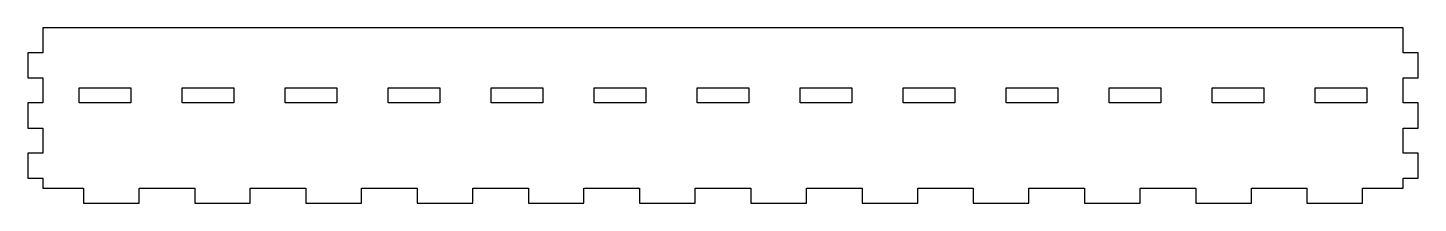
# Model space of a CAD drawing. Header units: millimetres. Extents: x -210 to 67, y -13 to 22.
import ezdxf

# ---------------------------------------------------------------- set-up
doc = ezdxf.new("R2010")
doc.units = ezdxf.units.MM

msp = doc.modelspace()

# ---------------------------------------------------------------- linework, layer by layer
for points in [[(64.46, -8.14), (67.46, -8.14), (67.46, -3.14), (64.46, -3.14), (64.46, 1.86), (67.46, 1.86), (67.46, 6.86), (64.46, 6.86), (64.46, 11.86), (67.46, 11.86), (67.46, 16.86), (64.46, 16.86), (64.46, 21.86), (-207.04, 21.86), (-207.04, 16.86), (-210.04, 16.86), (-210.04, 11.86), (-207.04, 11.86), (-207.04, 6.86), (-210.04, 6.86), (-210.04, 1.86), (-207.04, 1.86), (-207.04, -3.14), (-210.04, -3.14), (-210.04, -8.14), (-207.04, -8.14), (-207.04, -10.14), (-198.94, -10.14), (-198.94, -13.14), (-187.84, -13.14), (-187.84, -10.14), (-176.74, -10.14), (-176.74, -13.14), (-165.64, -13.14), (-165.64, -10.14), (-154.54, -10.14), (-154.54, -13.14), (-143.44, -13.14), (-143.44, -10.14), (-132.34, -10.14), (-132.34, -13.14), (-121.24, -13.14), (-121.24, -10.14), (-110.14, -10.14), (-110.14, -13.14), (-99.04, -13.14), (-99.04, -10.14), (-87.94, -10.14), (-87.94, -13.14), (-76.84, -13.14), (-76.84, -10.14), (-65.74, -10.14), (-65.74, -13.14), (-54.64, -13.14), (-54.64, -10.14), (-43.54, -10.14), (-43.54, -13.14), (-32.44, -13.14), (-32.44, -10.14), (-21.34, -10.14), (-21.34, -13.14), (-10.24, -13.14), (-10.24, -10.14), (0.86, -10.14), (0.86, -13.14), (11.96, -13.14), (11.96, -10.14), (23.06, -10.14), (23.06, -13.14), (34.16, -13.14), (34.16, -10.14), (45.26, -10.14), (45.26, -13.14), (56.36, -13.14), (56.36, -10.14), (64.46, -10.14)], [(-199.77, 6.86), (-199.77, 9.86), (-189.49, 9.86), (-189.49, 6.86)], [(-179.21, 6.86), (-179.21, 9.86), (-168.93, 9.86), (-168.93, 6.86)], [(-158.65, 6.86), (-158.65, 9.86), (-148.38, 9.86), (-148.38, 6.86)], [(-138.1, 6.86), (-138.1, 9.86), (-127.82, 9.86), (-127.82, 6.86)], [(-117.54, 6.86), (-117.54, 9.86), (-107.27, 9.86), (-107.27, 6.86)], [(-96.99, 6.86), (-96.99, 9.86), (-86.71, 9.86), (-86.71, 6.86)], [(-76.43, 6.86), (-76.43, 9.86), (-66.15, 9.86), (-66.15, 6.86)], [(-55.88, 6.86), (-55.88, 9.86), (-45.6, 9.86), (-45.6, 6.86)], [(-35.32, 6.86), (-35.32, 9.86), (-25.04, 9.86), (-25.04, 6.86)], [(-14.77, 6.86), (-14.77, 9.86), (-4.49, 9.86), (-4.49, 6.86)], [(5.79, 6.86), (5.79, 9.86), (16.07, 9.86), (16.07, 6.86)], [(26.35, 6.86), (26.35, 9.86), (36.62, 9.86), (36.62, 6.86)], [(46.9, 6.86), (46.9, 9.86), (57.18, 9.86), (57.18, 6.86)]]:
    msp.add_lwpolyline(points, close=True)

doc.saveas('drawing.dxf')
